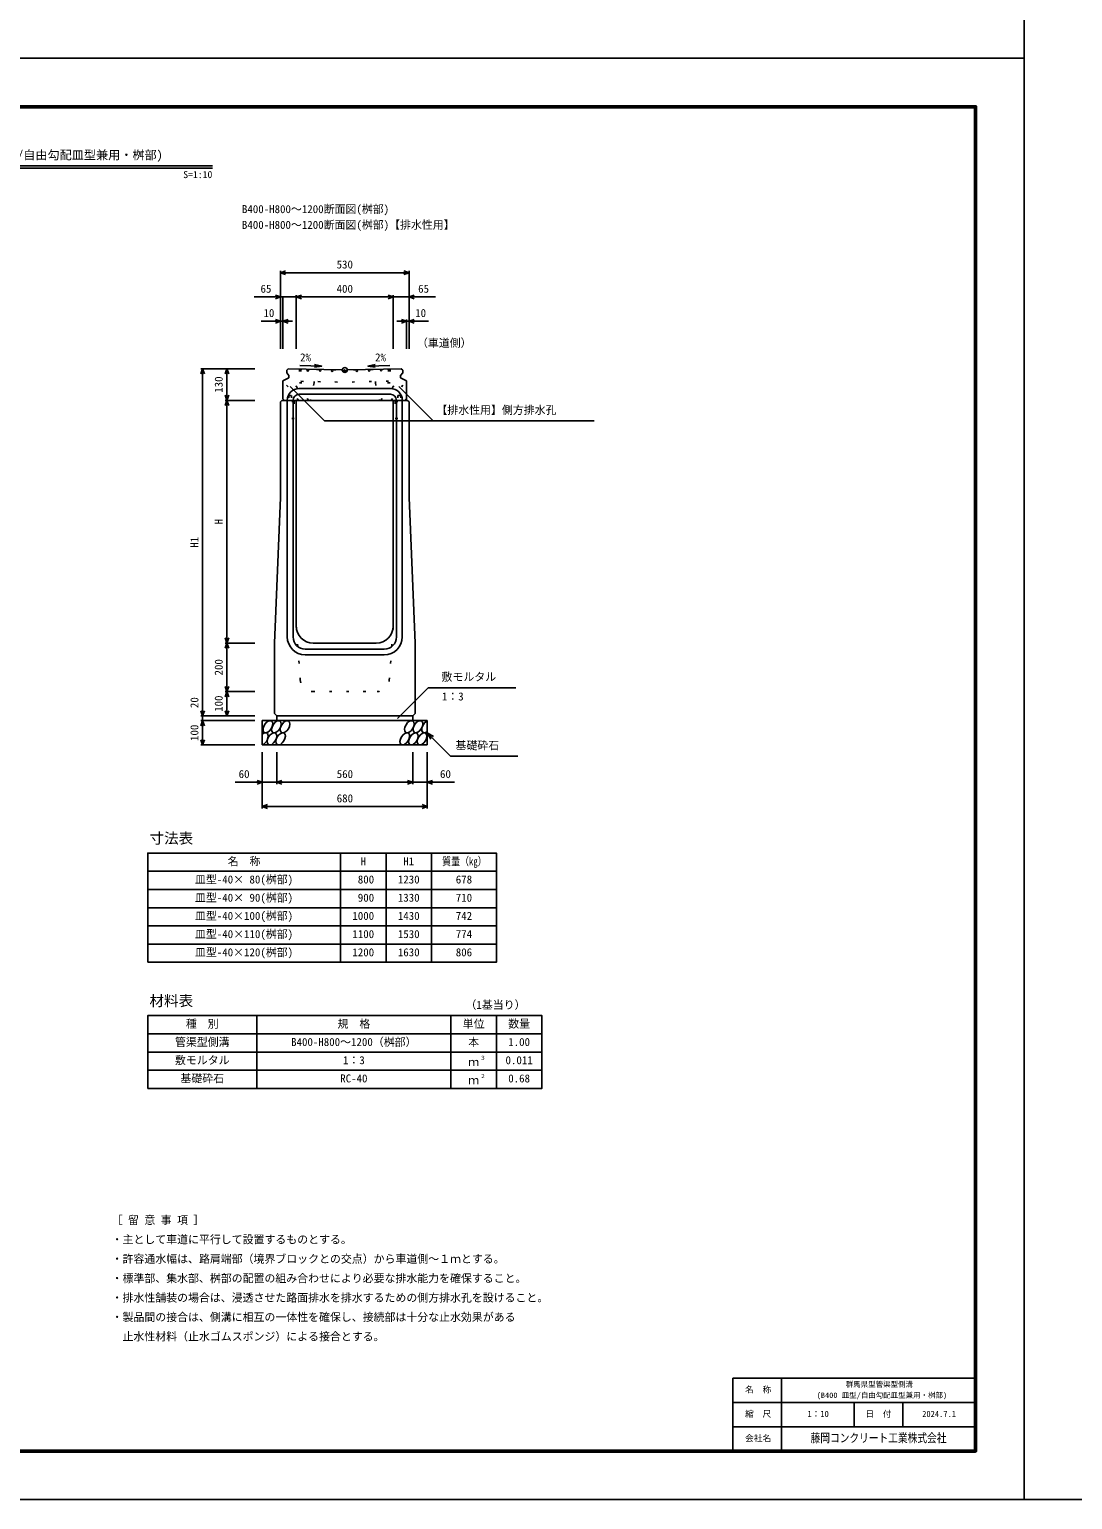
# Model space of a CAD drawing. Units: millimetres, scale not verified. Extents: x -12600 to 12600, y -5940 to 5940.
# Drawn here: x -8300 to -4000, y -5940 to 119 of the extents above; entities that cross this region are included whole.
import ezdxf
from ezdxf.enums import TextEntityAlignment as Align

# ---------------------------------------------------------------- set-up
doc = ezdxf.new("R2010")
doc.units = ezdxf.units.MM
doc.header["$LTSCALE"] = 40
doc.header["$PDMODE"] = 32
doc.header["$PDSIZE"] = 20
doc.linetypes.add('DOTTED', pattern=[1.75, 0.25, -1.5])
for name, color, linetype, lineweight in [('0-0_DIM', 7, 'Continuous', 25), ('0-1_Defpoints', 5, 'Continuous', 25), ('0-2_HATCH', 6, 'Continuous', 25), ('0-3_HYO', 3, 'Continuous', 25), ('0-4_HYO2', 4, 'Continuous', 25), ('0-5_OUTLINE', 3, 'Continuous', 25), ('0-6_OUTLINE2', 4, 'DOTTED', 25), ('0-7_TXT', 7, 'Continuous', 25), ('0-8_WAKU', 3, 'Continuous', 25), ('0-9_WAKU-LINE', 7, 'Continuous', 25)]:
    doc.layers.add(name, color=color, linetype=linetype, lineweight=lineweight)
doc.layers.add('0-A_WAKU-TXT', color=7, linetype='Continuous')
doc.styles.add('ＭＳ ゴシック', font='')
doc.styles.get('ＭＳ ゴシック').set_extended_font_data('MS Gothic')

msp = doc.modelspace()

# ---------------------------------------------------------------- linework, layer by layer
at = {"layer": '0-0_DIM'}
for p, q in [((-7265, -876.3), (-7265, -1197.94)), ((-6735, -883.8), (-7265, -883.8)), ((-6735, -876.3), (-6735, -1197.94)), ((-7373.38, -983.8), (-7265, -983.8)), ((-7200, -983.8), (-7265, -983.8)), ((-7255, -983.8), (-7255, -1197.94)), ((-7200, -976.3), (-7200, -1197.94)), ((-7200, -983.8), (-6800, -983.8)), ((-6800, -976.3), (-6800, -1197.94)), ((-6800, -983.8), (-6735, -983.8)), ((-6626.62, -983.8), (-6735, -983.8)), ((-7265, -1083.8), (-7344.84, -1083.8)), ((-7255, -1083.8), (-7265, -1083.8)), ((-7255, -1083.8), (-7215.08, -1083.8)), ((-6745, -1083.8), (-6784.92, -1083.8)), ((-6745, -1076.3), (-6745, -1197.94)), ((-6745, -1083.8), (-6735, -1083.8)), ((-6735, -1083.8), (-6655.16, -1083.8)), ((-7593.5, -1279.94), (-7371, -1279.94)), ((-7586, -1279.94), (-7586, -2709.94)), ((-7486, -1409.94), (-7486, -1279.94)), ((-7224.97, -1353.49), (-7083.73, -1494.73)), ((-6776.72, -1353.49), (-6635.48, -1494.73)), ((-7493.5, -1409.94), (-7371, -1409.94)), ((-7486, -1409.94), (-7486, -2409.94)), ((-7083.73, -1494.73), (-5972.62, -1494.73)), ((-7493.5, -2409.94), (-7371, -2409.94)), ((-7486, -2409.94), (-7486, -2609.94)), ((-6782.89, -2720.75), (-6656.66, -2594.52)), ((-6656.66, -2594.52), (-6295.19, -2594.52)), ((-7493.5, -2609.94), (-7371, -2609.94)), ((-7486, -2609.94), (-7486, -2709.94)), ((-7593.5, -2709.94), (-7371, -2709.94)), ((-7586, -2709.94), (-7586, -2729.94)), ((-7593.5, -2729.94), (-7371, -2729.94)), ((-7586, -2729.94), (-7586, -2829.94)), ((-6660, -2779.94), (-6564.24, -2875.7)), ((-6660, -2779.94), (-6634.02, -2794.94)), ((-6660, -2779.94), (-6645, -2805.92)), ((-7593.5, -2829.94), (-7371, -2829.94)), ((-7340, -3091.31), (-7340, -2859.94)), ((-7280, -2991.31), (-7280, -2859.94)), ((-6720, -2991.31), (-6720, -2859.94)), ((-6660, -3091.31), (-6660, -2859.94)), ((-6564.24, -2875.7), (-6286.69, -2875.7)), ((-7340, -2983.81), (-7451.79, -2983.81)), ((-7340, -2983.81), (-7280, -2983.81)), ((-7280, -2983.81), (-6720, -2983.81)), ((-6660, -2983.81), (-6720, -2983.81)), ((-6660, -2983.81), (-6548.21, -2983.81)), ((-7340, -3083.81), (-6660, -3083.81))]:
    msp.add_line(p, q, dxfattribs=at)
for points in [[(-7243.86, -891.5), (-7265, -883.8), (-7243.86, -876.11)], [(-6756.14, -876.11), (-6735, -883.8), (-6756.14, -891.5)], [(-7286.14, -976.11), (-7265, -983.8), (-7286.14, -991.5)], [(-7178.86, -991.5), (-7200, -983.8), (-7178.86, -976.11)], [(-6821.14, -976.11), (-6800, -983.8), (-6821.14, -991.5)], [(-6713.86, -976.11), (-6735, -983.8), (-6713.86, -991.5)], [(-7286.14, -1076.11), (-7265, -1083.8), (-7286.14, -1091.5)], [(-7233.86, -1076.11), (-7255, -1083.8), (-7233.86, -1091.5)], [(-6766.14, -1076.11), (-6745, -1083.8), (-6766.14, -1091.5)], [(-6713.86, -1076.11), (-6735, -1083.8), (-6713.86, -1091.5)], [(-7578.3, -1301.09), (-7586, -1279.94), (-7593.7, -1301.09)], [(-7493.7, -1301.09), (-7486, -1279.94), (-7478.3, -1301.09)], [(-7493.7, -1388.8), (-7486, -1409.94), (-7478.3, -1388.8)], [(-7493.7, -1431.09), (-7486, -1409.94), (-7478.3, -1431.09)], [(-7478.3, -2388.8), (-7486, -2409.94), (-7493.7, -2388.8)], [(-7493.7, -2431.09), (-7486, -2409.94), (-7478.3, -2431.09)], [(-7493.7, -2588.8), (-7486, -2609.94), (-7478.3, -2588.8)], [(-7493.7, -2631.09), (-7486, -2609.94), (-7478.3, -2631.09)], [(-7578.3, -2688.8), (-7586, -2709.94), (-7593.7, -2688.8)], [(-7478.3, -2688.8), (-7486, -2709.94), (-7493.7, -2688.8)], [(-7578.3, -2751.09), (-7586, -2729.94), (-7593.7, -2751.09)], [(-7578.3, -2808.8), (-7586, -2829.94), (-7593.7, -2808.8)], [(-7361.14, -2976.11), (-7340, -2983.81), (-7361.14, -2991.5)], [(-7258.86, -2991.5), (-7280, -2983.81), (-7258.86, -2976.11)], [(-6741.14, -2976.11), (-6720, -2983.81), (-6741.14, -2991.5)], [(-6638.86, -2976.11), (-6660, -2983.81), (-6638.86, -2991.5)], [(-7318.86, -3091.5), (-7340, -3083.81), (-7318.86, -3076.11)], [(-6681.14, -3076.11), (-6660, -3083.81), (-6681.14, -3091.5)]]:
    msp.add_lwpolyline(points, dxfattribs=at)
at = {"layer": '0-1_Defpoints'}
for points in [[(-4200, -5940), (12600, -5940), (12600, 5940), (-4200, 5940)], [(-12600, -5940), (-4200, -5940), (-4200, 0), (-12600, 0)]]:
    msp.add_lwpolyline(points, close=True, dxfattribs=at)
at = {"layer": '0-2_HATCH', "linetype": 'DOTTED'}
for p, q in [((-7186.5, -1281.29), (-7186.5, -1337.3)), ((-7186.5, -1281.29), (-7000, -1284.94)), ((-7180.5, -1281.4), (-7180.5, -1331.41)), ((-7180.5, -1331.41), (-7000.98, -1334.93)), ((-7152.1, -1290.45), (-7147.77, -1286.29)), ((-7147.77, -1286.29), (-7151.93, -1281.96)), ((-7126.5, -1332.47), (-7126.5, -1338.47)), ((-7056.28, -1288.08), (-7052.12, -1292.41)), ((-7052.12, -1292.41), (-7047.79, -1288.25)), ((-7004.24, -1289.18), (-7000, -1284.94)), ((-7000, -1293.43), (-7004.24, -1289.18)), ((-6813.5, -1281.04), (-7000, -1284.94)), ((-7000, -1284.94), (-6995.76, -1289.18)), ((-6995.76, -1289.18), (-7000, -1293.43)), ((-6819.5, -1331.18), (-6998.95, -1334.93)), ((-6949.84, -1292.38), (-6954.17, -1288.22)), ((-6945.68, -1288.05), (-6949.84, -1292.38)), ((-6873.5, -1338.31), (-6873.5, -1332.31)), ((-6854.19, -1286.13), (-6850.03, -1281.8)), ((-6849.86, -1290.29), (-6854.19, -1286.13)), ((-6819.5, -1281.17), (-6819.5, -1331.18)), ((-6813.5, -1281.04), (-6813.5, -1337.05)), ((-7186.5, -1337.3), (-7126.5, -1338.47)), ((-6813.5, -1337.05), (-6873.5, -1338.31))]:
    msp.add_line(p, q, dxfattribs=at)
for points in [[(-7151.93, -1281.96), (-7156.26, -1286.12), (-7152.1, -1290.45)], [(-7047.79, -1288.25), (-7051.95, -1283.92), (-7056.28, -1288.08)], [(-6954.17, -1288.22), (-6950.01, -1283.9), (-6945.68, -1288.05)], [(-6850.03, -1281.8), (-6845.71, -1285.96), (-6849.86, -1290.29)]]:
    msp.add_lwpolyline(points, dxfattribs=at)
for points in [[(-7097.78, -1287.27), (-7101.94, -1282.94), (-7106.27, -1287.1), (-7102.11, -1291.43)], [(-6904.18, -1287.18), (-6900.02, -1282.85), (-6895.7, -1287.01), (-6899.85, -1291.33)]]:
    msp.add_lwpolyline(points, close=True, dxfattribs=at)
at = {"layer": '0-2_HATCH'}
for centre, start_param, end_param in [((-7335.7, -2804.94), 3.7419964, 7.318141), ((-6663, -2754.94), 0.6666252, 4.1103269)]:
    msp.add_ellipse(centre, major_axis=(14.54, 23.54), ratio=0.5792, start_param=start_param, end_param=end_param, dxfattribs=at)
for centre in [(-7317.11, -2754.94), (-7300.23, -2804.94), (-7281.63, -2754.94), (-7264.75, -2804.94), (-7246.16, -2754.94), (-6752.55, -2804.94), (-6733.95, -2754.94), (-6717.07, -2804.94), (-6698.48, -2754.94), (-6681.59, -2804.94)]:
    msp.add_ellipse(centre, major_axis=(14.54, 23.54), ratio=0.5792, dxfattribs=at)
msp.add_point((-7000.01, -1284.94), dxfattribs=at)
at = {"layer": '0-3_HYO'}
for p, q in [((-7017.5, -3275.87), (-7017.5, -3725.87)), ((-6830, -3275.87), (-6830, -3725.87)), ((-6642.5, -3275.87), (-6642.5, -3725.87)), ((-7812.5, -3350.87), (-6375, -3350.87)), ((-7362.5, -3945.65), (-7362.5, -4245.65)), ((-6562.5, -3945.65), (-6562.5, -4245.65)), ((-6375, -3945.65), (-6375, -4245.65)), ((-7812.5, -4020.65), (-6187.5, -4020.65))]:
    msp.add_line(p, q, dxfattribs=at)
for points in [[(-7812.5, -3725.87), (-6375, -3725.87), (-6375, -3275.87), (-7812.5, -3275.87)], [(-7812.5, -4245.65), (-6187.5, -4245.65), (-6187.5, -3945.65), (-7812.5, -3945.65)]]:
    msp.add_lwpolyline(points, close=True, dxfattribs=at)
at = {"layer": '0-4_HYO2'}
for p, q in [((-7812.5, -3425.87), (-6375, -3425.87)), ((-7812.5, -3500.87), (-6375, -3500.87)), ((-7812.5, -3575.87), (-6375, -3575.87)), ((-7812.5, -3650.87), (-6375, -3650.87)), ((-7812.5, -4095.65), (-6187.5, -4095.65)), ((-7812.5, -4170.65), (-6187.5, -4170.65))]:
    msp.add_line(p, q, dxfattribs=at)
at = {"layer": '0-5_OUTLINE'}
for p, q in [((-7255, -1329.94), (-7230, -1316.94)), ((-7255, -1403.94), (-7255, -1329.94)), ((-7233.31, -1280.37), (-7239, -1285.94)), ((-7239, -1285.94), (-7239, -1296.94)), ((-7239, -1296.94), (-7230, -1306.94)), ((-7233.31, -1280.37), (-7012, -1284.71)), ((-7230, -1306.94), (-7230, -1316.94)), ((-7009, -1287.94), (-7012, -1284.71)), ((-7009, -1287.94), (-6991, -1287.94)), ((-6991, -1287.94), (-6988, -1284.69)), ((-6767, -1280.07), (-6988, -1284.69)), ((-6761, -1296.94), (-6770, -1306.94)), ((-6770, -1306.94), (-6770, -1316.94)), ((-6745, -1329.94), (-6770, -1316.94)), ((-6767, -1280.07), (-6761, -1285.94)), ((-6761, -1285.94), (-6761, -1296.94)), ((-6745, -1403.94), (-6745, -1329.94)), ((-7265, -1415.94), (-7259, -1409.94)), ((-7265, -1415.94), (-7265, -1809.94)), ((-6741, -1409.94), (-7259, -1409.94)), ((-7255, -1403.94), (-7249, -1409.94)), ((-7200, -1409.94), (-7200, -2339.94)), ((-6800, -1409.94), (-6800, -2339.94)), ((-6751, -1409.94), (-6745, -1403.94)), ((-6741, -1409.94), (-6735, -1415.94)), ((-6735, -1415.94), (-6735, -1809.94)), ((-7290, -2409.94), (-7265, -1809.94)), ((-6735, -1809.94), (-6710, -2409.94)), ((-7290, -2699.94), (-7290, -2409.94)), ((-7130, -2409.94), (-6870, -2409.94)), ((-6710, -2699.94), (-6710, -2409.94)), ((-7290, -2699.94), (-7280, -2709.94)), ((-6720, -2709.94), (-7280, -2709.94)), ((-7280, -2709.94), (-7280, -2729.94)), ((-6720, -2709.94), (-6710, -2699.94)), ((-6720, -2709.94), (-6720, -2729.94)), ((-7340, -2729.94), (-6660, -2729.94)), ((-7340, -2829.94), (-7340, -2729.94)), ((-6660, -2829.94), (-6660, -2729.94)), ((-7340, -2829.94), (-6660, -2829.94))]:
    msp.add_line(p, q, dxfattribs=at)
for centre, start, end in [((-7130, -2339.94), 180, 270), ((-6870, -2339.94), 270, 0)]:
    msp.add_arc(centre, 70, start, end, dxfattribs=at)
at = {"layer": '0-6_OUTLINE2'}
for p, q in [((-7190.79, -1409.94), (-7253.4, -1329.11)), ((-7147.82, -1409.94), (-7231.41, -1317.67)), ((-6852.18, -1409.94), (-6768.59, -1317.67)), ((-6809.21, -1409.94), (-6746.6, -1329.11)), ((-7231, -1389.44), (-7219, -1389.44)), ((-7231, -1389.44), (-7231, -1414.44)), ((-7219, -1389.44), (-7219, -1414.44)), ((-7126.5, -1338.31), (-7141.5, -1409.94)), ((-6873.5, -1338.31), (-6858.5, -1409.94)), ((-6781, -1389.94), (-6769, -1389.94)), ((-6781, -1389.94), (-6781, -1414.94)), ((-6769, -1389.94), (-6769, -1414.94)), ((-7208, -1414.44), (-7263.5, -1414.44)), ((-7208, -1414.44), (-7208, -1484.44)), ((-6792, -1414.94), (-6792, -1484.94)), ((-6792, -1414.94), (-6736, -1414.94)), ((-7208, -1484.44), (-7265, -1484.44)), ((-6792, -1484.94), (-6735, -1484.94)), ((-7183.43, -2563.64), (-7200, -2339.94)), ((-6816.57, -2563.64), (-6800, -2339.94)), ((-7133.57, -2609.94), (-6866.43, -2609.94))]:
    msp.add_line(p, q, dxfattribs=at)
at = {"layer": '0-6_OUTLINE2', "linetype": 'Continuous'}
for p, q in [((-7188, -1360.94), (-6812, -1360.94)), ((-7188, -1384.94), (-6812, -1384.94)), ((-7237, -1409.94), (-7237, -2384.94)), ((-7213, -1409.94), (-7213, -2384.94)), ((-6787, -1409.94), (-6787, -2384.94)), ((-6763, -1409.94), (-6763, -2384.94)), ((-7163, -2434.94), (-6837, -2434.94)), ((-7163, -2458.94), (-6837, -2458.94))]:
    msp.add_line(p, q, dxfattribs=at)
for centre, radius, start, end in [((-7188, -1409.94), 49, 90, 180), ((-7188, -1409.94), 25, 90, 180), ((-6812, -1409.94), 49, 0, 90), ((-6812, -1409.94), 25, 0, 90), ((-7163, -2384.94), 74, 180, 270), ((-7163, -2384.94), 50, 180, 270), ((-6837, -2384.94), 50, 270, 0), ((-6837, -2384.94), 74, 270, 0)]:
    msp.add_arc(centre, radius, start, end, dxfattribs=at)
at = {"layer": '0-6_OUTLINE2'}
for centre, start, end in [((-7133.57, -2559.94), 184.23639, 270), ((-6866.43, -2559.94), 270, 355.76361)]:
    msp.add_arc(centre, 50, start, end, dxfattribs=at)
at = {"layer": '0-7_TXT'}
for p, q in [((-9254.18, -442.8), (-7545.82, -442.8)), ((-9254.18, -452.4), (-7545.82, -452.4)), ((-7095.29, -1268.48), (-7124.93, -1273.13)), ((-6904.71, -1268.48), (-6875.07, -1273.13))]:
    msp.add_line(p, q, dxfattribs=at)
for points in [[(-7185.71, -1266.76), (-7095.29, -1268.48), (-7124.73, -1262.71)], [(-6814.29, -1266.76), (-6904.71, -1268.48), (-6875.27, -1262.71)]]:
    msp.add_lwpolyline(points, dxfattribs=at)
at = {"layer": '0-8_WAKU'}
for p, q in [((-5400, -5440), (-4400, -5440)), ((-5400, -5740), (-5400, -5440))]:
    msp.add_line(p, q, dxfattribs=at)
at = {"layer": '0-8_WAKU', "lineweight": 50}
msp.add_lwpolyline([(-12400, -5740), (-4400, -5740), (-4400, -200), (-12400, -200)], close=True, dxfattribs=at)
at = {"layer": '0-9_WAKU-LINE'}
for p, q in [((-5200, -5740), (-5200, -5440)), ((-5400, -5540), (-4400, -5540)), ((-4900, -5640), (-4900, -5540)), ((-4700, -5640), (-4700, -5540)), ((-5400, -5640), (-4400, -5640))]:
    msp.add_line(p, q, dxfattribs=at)

# ---------------------------------------------------------------- texts
at = {"layer": '0-0_DIM', "style": 'ＭＳ ゴシック'}
for s, p in [('530', (-7033.75, -876.3)), ('65', (-7347.34, -976.3)), ('400', (-7033.75, -976.3)), ('65', (-6697.66, -976.3)), ('10', (-7335.21, -1076.3)), ('10', (-6709.79, -1076.3)), ('（車道側）', (-6702.57, -1199.65)), ('【排水性用】側方排水孔', (-6622.33, -1476)), ('敷モルタル', (-6601.06, -2575.78)), ('1：3', (-6599.87, -2656.54)), ('基礎砕石', (-6543.68, -2858.53)), ('60', (-7437.5, -2976.31)), ('560', (-7033.22, -2976.31)), ('60', (-6607.5, -2976.31)), ('680', (-7033.22, -3076.31))]:
    msp.add_text(s, height=32.99, dxfattribs=at).set_placement(p, align=Align.BOTTOM_LEFT)
for s, p in [('130', (-7493.5, -1378.69)), ('H', (-7493.5, -1921.19)), ('H1', (-7593.5, -2017.44)), ('200', (-7493.5, -2543.69)), ('20', (-7593.5, -2678.13)), ('100', (-7493.5, -2693.69)), ('100', (-7593.5, -2813.69))]:
    msp.add_text(s, height=32.99, rotation=90, dxfattribs=at).set_placement(p, align=Align.BOTTOM_LEFT)
at = {"layer": '0-7_TXT', "style": 'ＭＳ ゴシック'}
for s, height, p in [('群馬県型管渠型側溝(B400 皿型/自由勾配皿型兼用・桝部)', 36.66, (-9050, -427.8)), ('S', 29.33, (-7665.82, -502.8)), ('=', 29.33, (-7645.82, -502.8)), ('1', 29.33, (-7625.82, -502.8)), (':', 29.33, (-7605.82, -502.8)), ('1', 29.33, (-7585.82, -502.8)), ('0', 29.33, (-7565.82, -502.8)), ('B400-H800～1200断面図(桝部)', 32.99, (-7423.96, -648.2)), ('B400-H800～1200断面図(桝部)【排水性用】', 32.99, (-7423.96, -713.07)), ('2%', 32.99, (-7184.25, -1259.15)), ('2%', 32.99, (-6875.14, -1259.15)), ('寸法表', 43.99, (-7805, -3249.62)), ('名\u3000称', 32.99, (-7482.5, -3335.87)), ('H', 32.99, (-6935, -3335.87)), ('H1', 32.99, (-6758.75, -3335.87)), ('皿型-40× 80(桝部)', 32.99, (-7617.5, -3410.87)), (' 800', 32.99, (-6968.75, -3410.87)), ('1230', 32.99, (-6781.25, -3410.87)), ('678', 32.99, (-6542.5, -3410.87)), ('皿型-40× 90(桝部)', 32.99, (-7617.5, -3485.87)), (' 900', 32.99, (-6968.75, -3485.87)), ('1330', 32.99, (-6781.25, -3485.87)), ('710', 32.99, (-6542.5, -3485.87)), ('皿型-40×100(桝部)', 32.99, (-7617.5, -3560.87)), ('1000', 32.99, (-6968.75, -3560.87)), ('1430', 32.99, (-6781.25, -3560.87)), ('742', 32.99, (-6542.5, -3560.87)), ('皿型-40×110(桝部)', 32.99, (-7617.5, -3635.87)), ('1100', 32.99, (-6968.75, -3635.87)), ('1530', 32.99, (-6781.25, -3635.87)), ('774', 32.99, (-6542.5, -3635.87)), ('皿型-40×120(桝部)', 32.99, (-7617.5, -3710.87)), ('1200', 32.99, (-6968.75, -3710.87)), ('1630', 32.99, (-6781.25, -3710.87)), ('806', 32.99, (-6542.5, -3710.87)), ('材料表', 43.99, (-7805, -3919.4)), ('（1基当り）', 32.99, (-6502.5, -3927.65)), ('種\u3000別', 32.99, (-7655, -4005.65)), ('規\u3000格', 32.99, (-7030, -4005.65)), ('単位', 32.99, (-6513.75, -4005.65)), ('数量', 32.99, (-6326.25, -4005.65)), ('管渠型側溝', 32.99, (-7700, -4080.65)), ('B400-H800～1200（桝部）', 32.99, (-7221.25, -4080.65)), ('本', 32.99, (-6491.25, -4080.65)), ('1.00', 32.99, (-6326.25, -4080.65)), ('敷モルタル', 32.99, (-7700, -4155.65)), ('1：3', 32.99, (-7007.5, -4155.65)), ('３', 16.5, (-6442.09, -4132.87)), ('0.011', 32.99, (-6337.5, -4155.65)), ('ｍ', 32.99, (-6491.25, -4163.15)), ('基礎砕石', 32.99, (-7677.5, -4230.65)), ('RC-40', 32.99, (-7018.75, -4230.65)), ('ｍ', 32.99, (-6491.25, -4238.15)), ('２', 16.5, (-6442.09, -4207.87)), ('0.68', 32.99, (-6326.25, -4230.65)), ('［ 留 意 事 項 ］', 32.99, (-7961.08, -4814.42)), ('・主として車道に平行して設置するものとする。', 32.99, (-7961.08, -4894.42)), ('・許容通水幅は、路肩端部（境界ブロックとの交点）から車道側～１ｍとする。', 32.99, (-7961.08, -4974.42)), ('・標準部、集水部、桝部の配置の組み合わせにより必要な排水能力を確保すること。', 32.99, (-7961.08, -5054.42)), ('・排水性舗装の場合は、浸透させた路面排水を排水するための側方排水孔を設けること。', 32.99, (-7961.08, -5134.42)), ('・製品間の接合は、側溝に相互の一体性を確保し、接続部は十分な止水効果がある', 32.99, (-7961.08, -5214.42)), ('\u3000止水性材料（止水ゴムスポンジ）による接合とする。', 32.99, (-7961.08, -5294.42))]:
    msp.add_text(s, height=height, dxfattribs=at).set_placement(p, align=Align.BOTTOM_LEFT)
at = {"layer": '0-7_TXT', "style": 'ＭＳ ゴシック', "width": 0.8}
msp.add_text('質量（kg）', height=32.99, dxfattribs=at).set_placement((-6598.75, -3335.87), align=Align.BOTTOM_LEFT)
at = {"layer": '0-A_WAKU-TXT', "style": 'ＭＳ ゴシック'}
for s, height, p in [('群馬県型管渠型側溝', 21.99, (-4935, -5482.5)), ('名\u3000称', 25.66, (-5350.05, -5507.5)), ('(B400 皿型/自由勾配皿型兼用・桝部)', 21.99, (-5055, -5527.5)), ('縮\u3000尺', 25.66, (-5350.05, -5607.5)), ('日\u3000付', 25.66, (-4854.05, -5607.5)), ('1：10', 25.66, (-5093.25, -5607.5)), ('2024.7.1', 25.66, (-4620, -5607.5)), ('会社名', 25.66, (-5350.05, -5707.5))]:
    msp.add_text(s, height=height, dxfattribs=at).set_placement(p, align=Align.BOTTOM_LEFT)
at = {"layer": '0-A_WAKU-TXT', "style": 'ＭＳ ゴシック', "width": 0.8}
msp.add_text('藤岡コンクリート工業株式会社', height=36.66, dxfattribs=at).set_placement((-5080, -5715), align=Align.BOTTOM_LEFT)

doc.saveas('drawing.dxf')
